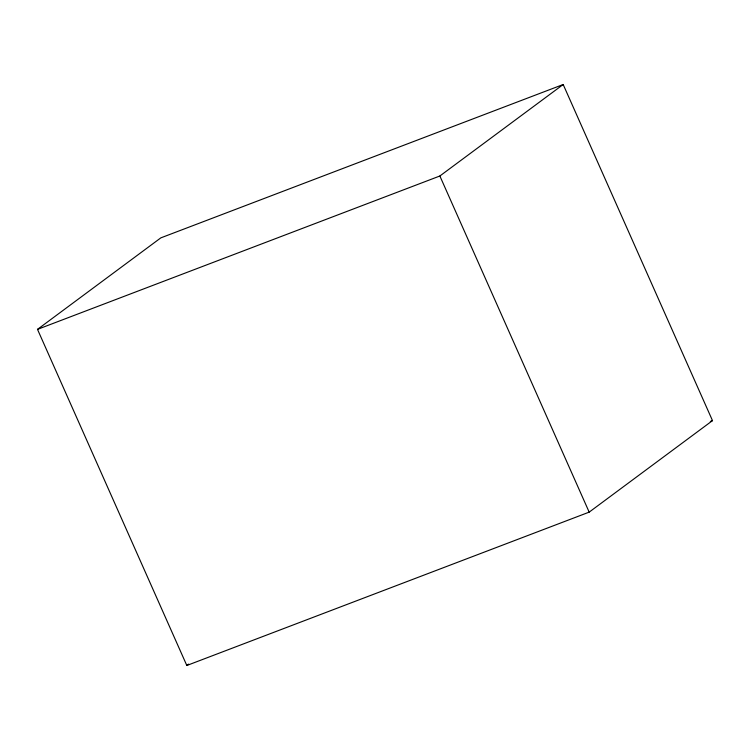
<?xml version="1.0" encoding="UTF-8"?>
<svg xmlns="http://www.w3.org/2000/svg" width="750" height="750" viewBox="0 0 750 750"><rect width="100%" height="100%" fill="white"/><g stroke="black" fill="none" stroke-linecap="round" stroke-linejoin="round"><path stroke-width="1.12" d="M37.5 329.372L160.819 237.872L563.184 84.506L712.5 420.628L589.181 512.128L186.816 665.494L37.5 329.372L439.866 175.997L563.184 84.506M186.816 665.494L188.681 664.106M710.316 421.462L712.5 420.628M439.866 175.997L589.181 512.128"/></g></svg>
